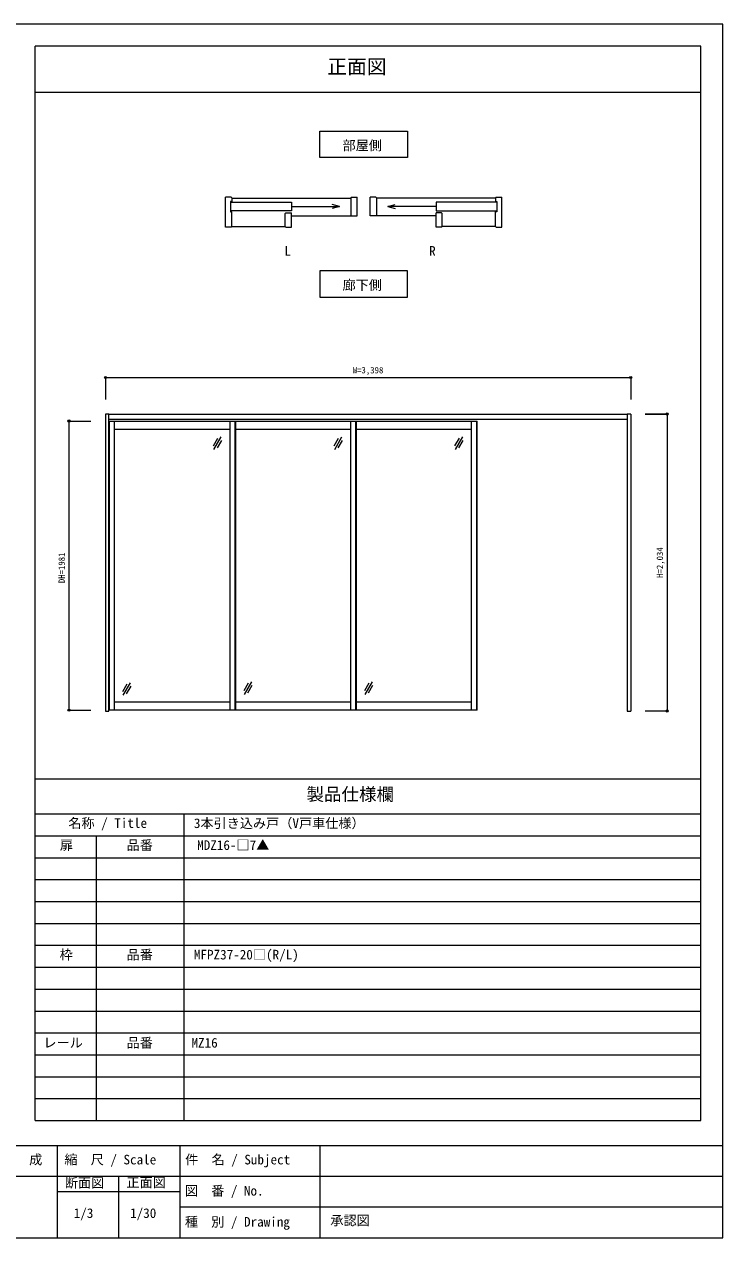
# Model space of a CAD drawing. Units: millimetres on the paper, enlarged 5 times, with parts at other scales. Extents: x -992 to 1008, y -685 to 700.
# Drawn here: x 210 to 1008, y -685 to 700 of the extents above; entities that cross this region are included whole.
import ezdxf
from ezdxf.enums import TextEntityAlignment as Align

# ---------------------------------------------------------------- set-up
doc = ezdxf.new("R2010")
doc.units = ezdxf.units.MM
doc.header["$LTSCALE"] = 5
doc.header["$PDMODE"] = 32
doc.header["$PDSIZE"] = 2.5
for name, color, linetype, lineweight in [('1-0_H-SYM', 7, 'Continuous', 20), ('1-1_0', 7, 'Continuous', 20), ('3-0', 7, 'Continuous', 20)]:
    doc.layers.add(name, color=color, linetype=linetype, lineweight=lineweight)
doc.styles.add('ＭＳ ゴシック', font='')
doc.styles.get('ＭＳ ゴシック').set_extended_font_data('MS Gothic')

msp = doc.modelspace()

# ---------------------------------------------------------------- linework, layer by layer
at = {"layer": '1-0_H-SYM'}
for p, q in [((222.5, -161.25), (222.5, 675)), ((222.5, -201.25), (982.5, -201.25))]:
    msp.add_line(p, q, dxfattribs=at)
at = {"layer": '1-1_0'}
for p, q in [((982.5, 675), (222.5, 675)), ((982.5, -551.25), (982.5, 675)), ((222.5, 622.5), (982.5, 622.5)), ((982.5, -161.25), (982.5, 622.5)), ((222.5, -551.25), (222.5, -161.25)), ((222.5, -161.25), (982.5, -161.25)), ((222.5, -161.25), (982.5, -161.25)), ((392.5, -551.25), (392.5, -201.25)), ((222.5, -226.25), (982.5, -226.25)), ((292.5, -551.25), (292.5, -226.25)), ((222.5, -251.25), (982.5, -251.25)), ((222.5, -276.25), (982.5, -276.25)), ((222.5, -301.25), (982.5, -301.25)), ((222.5, -326.25), (982.5, -326.25)), ((222.5, -351.25), (982.5, -351.25)), ((222.5, -376.25), (982.5, -376.25)), ((222.5, -401.25), (982.5, -401.25)), ((222.5, -426.25), (982.5, -426.25)), ((222.5, -451.25), (982.5, -451.25)), ((222.5, -476.25), (982.5, -476.25)), ((222.5, -501.25), (982.5, -501.25)), ((222.5, -526.25), (982.5, -526.25)), ((222.5, -551.25), (982.5, -551.25)), ((1007.5, -580), (-992.5, -580)), ((247.5, -580), (247.5, -685)), ((387.5, -580), (387.5, -685)), ((547.5, -580), (547.5, -685)), ((1007.5, -615), (-587.5, -615)), ((317.5, -615), (317.5, -685)), ((387.5, -632.5), (247.5, -632.5)), ((1007.5, -650), (387.5, -650))]:
    msp.add_line(p, q, dxfattribs=at)
msp.add_lwpolyline([(-992.5, -685), (1007.5, -685), (1007.5, 700), (-992.5, 700)], close=True, dxfattribs=at)
msp.add_lwpolyline([(222.5, -161.25), (222.5, 622.5), (982.5, 622.5)], dxfattribs=at)
at = {"layer": '3-0'}
for p, q in [((446.179, 502.594), (439.729, 502.594)), ((439.729, 468.394), (439.729, 502.594)), ((446.929, 501.694), (582.829, 501.694)), ((582.829, 501.844), (582.829, 481.294)), ((590.029, 481.294), (590.029, 502.594)), ((605.029, 481.294), (605.029, 502.594)), ((612.229, 501.844), (612.229, 481.294)), ((748.129, 501.694), (612.229, 501.694)), ((748.879, 502.594), (755.329, 502.594)), ((755.329, 468.394), (755.329, 502.594)), ((445.429, 497.794), (445.429, 486.019)), ((446.929, 497.794), (445.429, 497.794)), ((445.429, 496.894), (514.935, 496.894)), ((514.935, 486.994), (445.429, 486.994)), ((445.429, 486.019), (446.929, 486.019)), ((514.935, 496.894), (514.935, 486.994)), ((514.935, 491.944), (570.104, 491.944)), ((570.104, 491.944), (561.41, 494.273)), ((570.104, 491.944), (561.41, 489.614)), ((624.955, 491.944), (633.648, 494.273)), ((624.955, 491.944), (633.648, 489.614)), ((680.124, 491.944), (624.955, 491.944)), ((749.629, 496.894), (680.124, 496.894)), ((680.124, 496.894), (680.124, 486.994)), ((680.124, 486.994), (749.629, 486.994)), ((748.129, 497.794), (749.629, 497.794)), ((749.629, 486.019), (748.129, 486.019)), ((749.629, 497.794), (749.629, 486.019)), ((514.935, 468.394), (514.935, 484.594)), ((514.935, 481.294), (590.029, 481.294)), ((680.124, 481.294), (605.029, 481.294)), ((680.124, 468.394), (680.124, 484.594)), ((446.179, 468.394), (439.729, 468.394)), ((446.929, 469.294), (507.735, 469.294)), ((748.129, 469.294), (687.324, 469.294)), ((748.879, 468.394), (755.329, 468.394)), ((306.731, 255.139), (302.731, 255.139)), ((302.731, 255.139), (302.731, -83.861)), ((306.731, -83.861), (306.731, 255.139)), ((306.731, 255.139), (898.398, 255.139)), ((902.398, 255.139), (898.398, 255.139)), ((898.398, 255.139), (898.398, -83.861)), ((902.398, 255.139), (902.398, -83.861)), ((919.064, 255.139), (944.064, 255.139)), ((306.731, 249.139), (898.398, 249.139)), ((307.231, -82.861), (307.231, 247.139)), ((307.231, 247.139), (727.064, 247.139)), ((313.064, -82.861), (313.064, 247.139)), ((313.064, 237.972), (445.064, 237.972)), ((445.064, -82.861), (445.064, 247.139)), ((450.898, -82.861), (450.898, 247.139)), ((451.398, -82.861), (451.398, 247.139)), ((451.398, 237.972), (582.898, 237.972)), ((582.898, -82.861), (582.898, 247.139)), ((588.731, -82.861), (588.731, 247.139)), ((589.231, -82.861), (589.231, 247.139)), ((589.231, 237.972), (720.731, 237.972)), ((720.731, -82.861), (720.731, 247.139)), ((726.564, -82.861), (726.564, 247.139)), ((727.064, -82.861), (727.064, 247.139)), ((426.117, 218.886), (431.117, 227.546)), ((426.615, 214.749), (434.949, 229.183)), ((430.447, 216.386), (435.447, 225.046)), ((563.95, 218.886), (568.95, 227.546)), ((564.449, 214.749), (572.782, 229.183)), ((568.28, 216.386), (573.28, 225.046)), ((701.783, 218.886), (706.783, 227.546)), ((702.282, 214.749), (710.615, 229.183)), ((706.114, 216.386), (711.114, 225.046)), ((327.181, -53.108), (322.181, -61.768)), ((331.013, -51.471), (322.68, -65.905)), ((465.515, -52.108), (460.515, -60.768)), ((469.347, -50.471), (461.013, -64.905)), ((469.845, -54.608), (464.845, -63.268)), ((603.348, -52.108), (598.348, -60.768)), ((607.18, -50.471), (598.847, -64.905)), ((607.678, -54.608), (602.678, -63.268)), ((331.512, -55.608), (326.512, -64.268)), ((727.064, -82.861), (307.231, -82.861)), ((445.064, -73.694), (313.064, -73.694)), ((582.898, -73.694), (451.398, -73.694)), ((720.731, -73.694), (589.231, -73.694)), ((302.731, -83.861), (306.731, -83.861)), ((898.398, -83.861), (902.398, -83.861))]:
    msp.add_line(p, q, dxfattribs=at)
at = {"layer": '3-0', "color": 4, "lineweight": 9}
for p, q in [((302.731, 296.806), (302.731, 271.806)), ((302.731, 296.806), (902.398, 296.806)), ((902.398, 296.806), (902.398, 271.806)), ((944.064, 255.139), (919.064, 255.139)), ((944.064, 255.139), (944.064, -83.861)), ((261.064, 247.139), (261.064, -82.861)), ((261.064, 247.139), (286.064, 247.139)), ((261.064, -82.861), (286.064, -82.861)), ((944.064, -83.861), (919.064, -83.861))]:
    msp.add_line(p, q, dxfattribs=at)
at = {"layer": '3-0'}
for points in [[(547.529, 577.966), (647.529, 577.966), (647.529, 547.966), (547.529, 547.966)], [(547.529, 388.623), (647.529, 388.623), (647.529, 418.623), (547.529, 418.623)]]:
    msp.add_lwpolyline(points, close=True, dxfattribs=at)
for points in [[(446.179, 502.594), (446.929, 501.844), (446.929, 497.794)], [(582.829, 501.844), (583.579, 502.594), (590.029, 502.594)], [(612.229, 501.844), (611.479, 502.594), (605.029, 502.594)], [(748.879, 502.594), (748.129, 501.844), (748.129, 497.794)], [(446.179, 468.394), (446.929, 469.144), (446.929, 486.019)], [(748.879, 468.394), (748.129, 469.144), (748.129, 486.019)], [(507.735, 469.144), (507.735, 483.844), (508.485, 484.594), (514.935, 484.594)], [(687.324, 469.144), (687.324, 483.844), (686.574, 484.594), (680.124, 484.594)], [(507.735, 469.144), (508.485, 468.394), (514.935, 468.394)], [(687.324, 469.144), (686.574, 468.394), (680.124, 468.394)]]:
    msp.add_lwpolyline(points, dxfattribs=at)
at = {"layer": '3-0', "color": 5}
for p in [(302.731, 296.806), (902.398, 296.806), (944.064, 255.139), (261.064, 247.139), (261.064, -82.861), (944.064, -83.861)]:
    msp.add_point(p, dxfattribs=at)

# ---------------------------------------------------------------- texts
at = {"layer": '1-1_0', "style": 'ＭＳ ゴシック'}
for s, height, p in [('正面図', 16.5, (556.119, 638.489)), ('製品仕様欄', 14.66, (532.198, -190.536)), ('名称 / Title', 11, (260.32, -220.528)), ('3本引き込み戸（V戸車仕様）', 11, (403.667, -220.682)), ('扉', 11, (250.667, -245.682)), ('品番', 11, (326.833, -245.682)), ('MDZ16-□7▲', 11, (407.417, -245.682)), ('枠', 11, (250.333, -370.682)), ('品番', 11, (326.833, -370.682)), ('MFPZ37-20□(R/L)', 11, (403.667, -370.682)), ('レール', 11, (231.825, -471.18)), ('品番', 11, (326.875, -471.25)), ('MZ16', 11, (400.928, -471.25)), ('作\u3000成', 11, (185.583, -604.606)), ('縮\u3000尺 / Scale', 11, (255.842, -604.606)), ('件\u3000名 / Subject', 11, (393.805, -604.618)), ('断面図', 11, (256.272, -631.073)), ('正面図', 11, (326.67, -630.718)), ('図\u3000番 / No.', 11, (393.387, -640.175)), ('1/3', 11, (266.458, -665.724)), ('1/30', 11, (330.833, -665.724)), ('種\u3000別 / Drawing', 11, (393.472, -675.643)), ('承認図', 11, (559.516, -674.048))]:
    msp.add_text(s, height=height, dxfattribs=at).set_placement(p, align=Align.BOTTOM_LEFT)
at = {"layer": '3-0', "style": 'ＭＳ ゴシック'}
for s, height, p in [('部屋側', 11, (573.399, 552.966)), ('L', 11, (506.959, 432.523)), ('R', 11, (672.259, 432.523)), ('廊下側', 11, (573.399, 393.623)), ('W=3,398', 7.331, (585.064, 299.306))]:
    msp.add_text(s, height=height, dxfattribs=at).set_placement(p, align=Align.BOTTOM_LEFT)
for s, p in [('H=2,034', (941.564, 68.139)), ('DH=1981', (258.564, 62.139))]:
    msp.add_text(s, height=7.331, rotation=90, dxfattribs=at).set_placement(p, align=Align.BOTTOM_LEFT)

doc.saveas('drawing.dxf')
